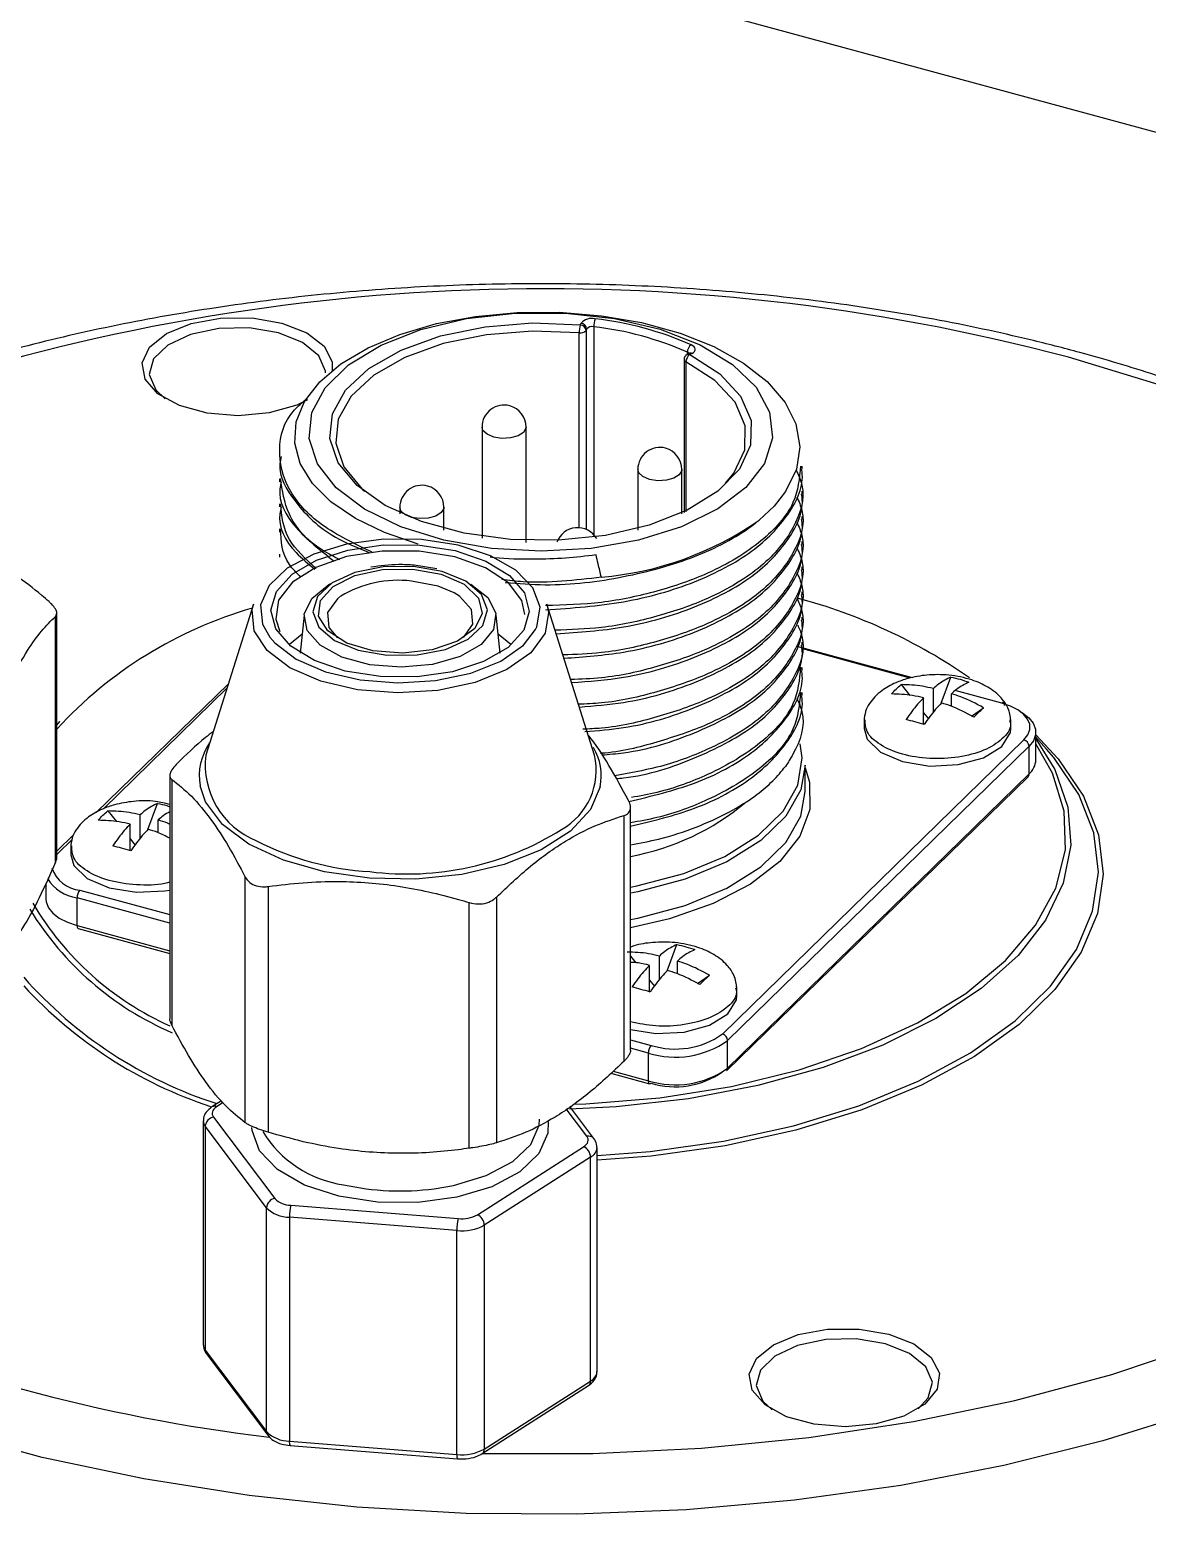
# Model space of a CAD drawing. Header units: millimetres. Extents: x 0 to 3353, y 0 to 2591.
# Drawn here: x 1778 to 1816, y 2165.6 to 2216.2 of the extents above; entities that cross this region are included whole.
import ezdxf

# ---------------------------------------------------------------- set-up
doc = ezdxf.new("R2010")
doc.units = ezdxf.units.MM
doc.header["$LTSCALE"] = 12

msp = doc.modelspace()

# ---------------------------------------------------------------- linework, layer by layer
at = {"color": 7, "linetype": 'Continuous', "lineweight": 25}
for p, q in [((1880.683, 2195.227), (1760.402, 2227.917)), ((1796.72, 2206.167), (1796.742, 2206.217)), ((1796.937, 2206.023), (1796.916, 2205.973)), ((1800.429, 2205.193), (1800.36, 2205.155)), ((1800.525, 2205.189), (1800.456, 2205.151)), ((1800.256, 2204.98), (1800.256, 2199.768)), ((1793.373, 2202.683), (1793.373, 2198.898)), ((1794.873, 2198.756), (1794.873, 2202.683)), ((1786.476, 2201.782), (1786.476, 2201.679)), ((1798.679, 2201.24), (1798.679, 2199.174)), ((1800.179, 2199.73), (1800.179, 2201.24)), ((1804.276, 2201.251), (1804.276, 2201.354)), ((1786.476, 2200.925), (1786.476, 2200.822)), ((1786.476, 2200.068), (1786.476, 2199.965)), ((1804.276, 2200.394), (1804.276, 2200.497)), ((1790.573, 2199.95), (1790.573, 2199.73)), ((1792.073, 2199.174), (1792.073, 2199.95)), ((1804.276, 2199.536), (1804.276, 2199.64)), ((1786.476, 2199.211), (1786.476, 2199.108)), ((1804.276, 2198.679), (1804.276, 2198.782)), ((1786.476, 2198.354), (1786.476, 2198.251)), ((1791.83, 2197.857), (1791.064, 2197.978)), ((1804.276, 2197.822), (1804.276, 2197.925)), ((1804.276, 2196.965), (1804.276, 2197.068)), ((1785.591, 2196.651), (1783.962, 2191.51)), ((1797.206, 2191.51), (1795.578, 2196.651)), ((1778.843, 2187.863), (1778.843, 2196.234)), ((1778.889, 2188.06), (1778.889, 2196.34)), ((1787.315, 2196.276), (1787.183, 2194.981)), ((1793.986, 2194.981), (1793.854, 2196.276)), ((1804.276, 2196.108), (1804.276, 2196.211)), ((1786.811, 2195.286), (1787.25, 2195.636)), ((1793.919, 2195.636), (1794.358, 2195.286)), ((1808.033, 2194.145), (1804.107, 2195.212)), ((1804.276, 2195.251), (1804.276, 2195.354)), ((1804.276, 2194.393), (1804.276, 2194.497)), ((1809.017, 2193.273), (1809.342, 2194.164)), ((1784.732, 2193.94), (1780.232, 2189.548)), ((1804.276, 2193.536), (1804.276, 2193.639)), ((1807.653, 2193.908), (1807.942, 2193.544)), ((1808.412, 2192.554), (1808.412, 2193.456)), ((1808.747, 2192.966), (1808.747, 2193.773)), ((1809.362, 2193.169), (1809.362, 2193.601)), ((1808.412, 2192.954), (1808.579, 2192.744)), ((1810.05, 2192.84), (1810.456, 2193.122)), ((1778.992, 2192.649), (1778.889, 2192.534)), ((1778.889, 2192.532), (1778.992, 2192.649)), ((1806.387, 2192.72), (1806.387, 2192.418)), ((1811.387, 2192.418), (1811.387, 2192.72)), ((1801.563, 2182.007), (1811.83, 2192.029)), ((1812.238, 2191.347), (1812.238, 2192.29)), ((1812.604, 2191.711), (1812.238, 2192.118)), ((1812.007, 2191.809), (1801.74, 2181.788)), ((1812.007, 2190.866), (1812.007, 2191.809)), ((1804.376, 2190.266), (1804.376, 2191.166)), ((1782.738, 2190.818), (1782.738, 2182.547)), ((1782.806, 2190.682), (1782.806, 2182.311)), ((1801.703, 2180.75), (1811.97, 2190.771)), ((1801.74, 2180.845), (1812.007, 2190.866)), ((1780.631, 2189.605), (1780.92, 2189.241)), ((1781.725, 2188.663), (1781.725, 2189.47)), ((1781.995, 2188.97), (1782.32, 2189.861)), ((1798.21, 2181.081), (1798.21, 2189.452)), ((1798.431, 2181.456), (1798.431, 2189.723)), ((1781.39, 2188.251), (1781.39, 2189.153)), ((1782.34, 2188.866), (1782.34, 2189.298)), ((1779.475, 2188.808), (1778.889, 2188.236)), ((1779.365, 2188.417), (1779.365, 2188.115)), ((1781.39, 2188.651), (1781.557, 2188.441)), ((1778.514, 2187.137), (1778.514, 2186.614)), ((1785.309, 2178.984), (1785.309, 2187.355)), ((1786.088, 2187.032), (1786.088, 2178.661)), ((1779.58, 2185.703), (1779.58, 2186.646)), ((1792.935, 2178.114), (1792.935, 2186.486)), ((1793.867, 2186.672), (1793.867, 2178.3)), ((1779.621, 2185.601), (1782.738, 2184.754)), ((1799.683, 2184.163), (1800.008, 2185.054)), ((1798.431, 2184.657), (1798.608, 2184.434)), ((1799.078, 2183.444), (1799.078, 2184.346)), ((1799.413, 2183.856), (1799.413, 2184.663)), ((1800.028, 2184.059), (1800.028, 2184.49)), ((1799.078, 2183.844), (1799.246, 2183.634)), ((1800.716, 2183.729), (1801.122, 2184.012)), ((1802.053, 2183.307), (1802.053, 2183.61)), ((1799.038, 2180.415), (1799.038, 2181.358)), ((1801.74, 2180.845), (1801.74, 2181.788)), ((1797.759, 2180.671), (1799.078, 2180.313)), ((1784.497, 2179.735), (1784.172, 2179.527)), ((1797.182, 2178.448), (1796.362, 2179.537)), ((1783.879, 2179.049), (1783.879, 2171.42)), ((1786.033, 2176.09), (1783.947, 2178.863)), ((1783.947, 2178.863), (1783.947, 2171.234)), ((1784.226, 2179.176), (1786.313, 2176.403)), ((1793.216, 2175.851), (1796.835, 2178.168)), ((1797.069, 2177.814), (1793.45, 2175.497)), ((1797.069, 2170.186), (1797.069, 2177.814)), ((1797.29, 2170.508), (1797.29, 2178.137)), ((1786.033, 2168.461), (1786.033, 2176.09)), ((1792.518, 2175.311), (1786.812, 2175.767)), ((1786.812, 2175.767), (1786.812, 2168.138)), ((1786.858, 2176.177), (1792.564, 2175.721)), ((1792.518, 2167.683), (1792.518, 2175.311)), ((1793.45, 2175.497), (1793.45, 2167.869)), ((1783.947, 2171.234), (1786.033, 2168.461)), ((1783.987, 2171.109), (1786.073, 2168.337)), ((1793.45, 2167.869), (1797.069, 2170.186)), ((1793.378, 2167.713), (1796.997, 2170.03)), ((1786.812, 2168.138), (1792.518, 2167.683)), ((1786.834, 2167.992), (1792.54, 2167.536))]:
    msp.add_line(p, q, dxfattribs=at)
at = {"color": 8, "linetype": 'Continuous', "lineweight": 25}
for p, q in [((1797.181, 2206.101), (1797.181, 2199.016)), ((1796.683, 2199.255), (1796.683, 2205.894)), ((1796.916, 2205.973), (1796.916, 2199.2)), ((1796.937, 2199.191), (1796.937, 2206.023)), ((1800.367, 2205.159), (1800.367, 2205.236)), ((1800.315, 2204.907), (1800.315, 2199.797)), ((1807.954, 2194.13), (1804.257, 2195.135)), ((1784.683, 2193.784), (1780.479, 2189.681)), ((1811.078, 2193.281), (1809.494, 2193.712)), ((1779.407, 2188.634), (1778.922, 2188.161)), ((1778.889, 2188.167), (1778.922, 2188.161)), ((1778.922, 2188.161), (1778.889, 2188.127)), ((1779.674, 2186.908), (1782.738, 2186.075)), ((1782.738, 2185.787), (1779.58, 2186.646)), ((1779.58, 2185.703), (1782.738, 2184.845)), ((1798.431, 2181.81), (1799.131, 2181.62)), ((1799.038, 2181.358), (1798.431, 2181.522)), ((1797.836, 2180.741), (1799.038, 2180.415)), ((1784.551, 2179.671), (1784.334, 2179.532)), ((1796.942, 2178.525), (1796.244, 2179.453))]:
    msp.add_line(p, q, dxfattribs=at)
at = {"color": 7, "linetype": 'Continuous', "lineweight": 25, "flags": 128}
for points in [[(1791.203, 2198.692), (1790.048, 2199.086), (1789.061, 2199.564), (1788.223, 2200.136), (1787.601, 2200.758), (1787.182, 2201.444), (1786.999, 2202.138), (1787.047, 2202.858), (1787.326, 2203.55), (1787.846, 2204.228), (1788.561, 2204.834), (1789.49, 2205.385), (1790.572, 2205.841), (1791.825, 2206.207), (1793.147, 2206.454), (1794.573, 2206.587), (1795.996, 2206.595), (1797.446, 2206.478), (1798.809, 2206.242), (1800.117, 2205.883), (1801.265, 2205.427), (1802.281, 2204.864), (1803.089, 2204.233), (1803.701, 2203.521), (1804.066, 2202.788), (1804.197, 2202.012), (1804.081, 2201.248), (1803.711, 2200.483), (1803.319, 2199.987), (1802.813, 2199.511), (1802.813, 2199.511)], [(1802.363, 2200.625), (1801.407, 2199.896), (1800.169, 2199.289), (1798.707, 2198.834), (1797.089, 2198.552), (1795.391, 2198.455), (1793.693, 2198.548), (1792.073, 2198.828), (1790.607, 2199.28), (1789.365, 2199.883), (1788.403, 2200.611), (1787.768, 2201.427), (1787.488, 2202.295), (1787.578, 2203.174), (1788.031, 2204.022), (1788.829, 2204.8), (1789.932, 2205.472), (1791.29, 2206.006), (1792.839, 2206.377), (1794.507, 2206.568), (1796.215, 2206.569), (1797.884, 2206.382), (1799.436, 2206.014), (1800.798, 2205.483), (1801.906, 2204.813), (1802.709, 2204.037), (1803.169, 2203.19), (1803.265, 2202.311), (1802.992, 2201.443), (1802.363, 2200.625)], [(1800.456, 2205.151), (1801.476, 2204.493), (1802.182, 2203.734), (1802.536, 2202.912), (1802.522, 2202.07), (1802.139, 2201.252), (1801.408, 2200.499), (1800.366, 2199.85), (1799.067, 2199.34), (1797.577, 2198.993), (1795.974, 2198.828), (1794.341, 2198.854), (1792.76, 2199.069), (1791.315, 2199.462), (1790.078, 2200.012), (1789.115, 2200.692), (1788.474, 2201.467), (1788.19, 2202.296), (1788.275, 2203.137), (1788.726, 2203.946), (1789.521, 2204.681), (1790.616, 2205.306), (1791.958, 2205.787), (1793.475, 2206.1), (1795.09, 2206.229), (1796.72, 2206.167)], [(1786.438, 2205.897), (1785.446, 2206.062), (1784.405, 2206.041), (1783.44, 2205.839), (1782.668, 2205.478), (1782.182, 2205.004), (1782.04, 2204.472), (1782.26, 2203.948), (1782.578, 2203.646)], [(1788.038, 2204.531), (1788.036, 2204.59), (1787.816, 2205.114), (1787.261, 2205.568), (1786.438, 2205.897)], [(1796.683, 2205.894), (1795.098, 2205.955), (1793.528, 2205.829), (1792.053, 2205.525), (1790.749, 2205.057), (1789.683, 2204.45), (1788.911, 2203.735), (1788.472, 2202.948), (1788.389, 2202.131), (1788.666, 2201.325), (1789.289, 2200.572), (1789.365, 2200.504)], [(1800.525, 2205.189), (1800.573, 2205.221), (1800.609, 2205.258), (1800.629, 2205.298), (1800.633, 2205.339), (1800.622, 2205.38), (1800.595, 2205.418), (1800.554, 2205.454), (1800.5, 2205.484)], [(1801.665, 2200.769), (1801.952, 2201.116), (1802.323, 2201.912), (1802.337, 2202.73), (1801.993, 2203.529), (1801.307, 2204.267), (1800.315, 2204.907)], [(1791.259, 2198.661), (1792.456, 2198.473), (1793.502, 2198.118), (1794.312, 2197.626), (1794.82, 2197.036), (1794.984, 2196.397), (1794.792, 2195.76), (1794.259, 2195.176), (1793.429, 2194.693), (1792.368, 2194.35), (1791.162, 2194.175), (1789.91, 2194.183), (1788.712, 2194.371), (1787.666, 2194.726), (1786.857, 2195.218), (1786.349, 2195.808), (1786.185, 2196.447), (1786.377, 2197.084), (1786.909, 2197.668), (1787.74, 2198.151), (1788.801, 2198.494), (1790.006, 2198.669), (1791.259, 2198.661)], [(1791.236, 2198.457), (1789.969, 2198.459), (1788.757, 2198.27), (1787.707, 2197.904), (1786.913, 2197.396), (1786.445, 2196.79), (1786.345, 2196.139), (1786.486, 2195.715)], [(1794.834, 2196.293), (1794.732, 2196.771), (1794.274, 2197.38), (1793.488, 2197.892), (1792.445, 2198.262), (1791.236, 2198.457)], [(1791.04, 2197.936), (1790.007, 2197.925), (1789.044, 2197.733), (1788.266, 2197.382), (1787.768, 2196.916), (1787.61, 2196.39), (1787.81, 2195.868), (1788.345, 2195.413), (1789.15, 2195.079), (1790.128, 2194.908), (1791.161, 2194.919), (1792.125, 2195.111), (1792.903, 2195.462), (1793.401, 2195.928), (1793.559, 2196.454), (1793.358, 2196.976), (1792.823, 2197.431), (1792.018, 2197.765), (1791.04, 2197.936)], [(1791.014, 2197.847), (1791.984, 2197.671), (1792.766, 2197.326), (1793.253, 2196.859), (1793.379, 2196.333), (1793.128, 2195.819), (1792.534, 2195.387), (1791.676, 2195.094), (1790.671, 2194.981), (1789.654, 2195.062), (1788.763, 2195.327), (1788.118, 2195.74), (1787.806, 2196.245), (1787.869, 2196.774), (1788.299, 2197.255), (1789.037, 2197.624), (1789.985, 2197.831), (1791.014, 2197.847)], [(1792.989, 2197.332), (1793.567, 2196.882), (1793.844, 2196.346), (1793.767, 2195.792), (1793.346, 2195.281), (1792.625, 2194.869), (1791.683, 2194.599), (1790.622, 2194.501), (1789.557, 2194.586), (1788.603, 2194.845), (1787.864, 2195.249), (1787.42, 2195.755), (1787.319, 2196.307), (1787.571, 2196.847), (1788.15, 2197.315), (1788.226, 2197.357)], [(1792.737, 2195.51), (1793.055, 2195.968), (1793.013, 2196.469), (1792.602, 2196.925), (1792.425, 2197.036)], [(1795.578, 2196.651), (1795.637, 2196.364), (1795.52, 2195.657), (1795.036, 2194.993), (1794.222, 2194.42), (1793.138, 2193.982), (1791.865, 2193.71), (1790.497, 2193.626), (1789.135, 2193.735), (1787.881, 2194.029), (1786.828, 2194.486), (1786.053, 2195.073), (1785.614, 2195.745), (1785.543, 2196.454), (1785.591, 2196.651)], [(1788.558, 2196.919), (1788.449, 2196.834), (1788.114, 2196.362), (1788.155, 2195.86), (1788.446, 2195.498)], [(1786.146, 2195.522), (1786.312, 2195.33), (1787.043, 2194.776), (1788.036, 2194.345), (1789.218, 2194.068), (1790.502, 2193.966), (1791.792, 2194.045), (1792.992, 2194.301), (1794.014, 2194.714), (1794.781, 2195.254), (1795.193, 2195.789)], [(1811.83, 2192.029), (1811.963, 2192.197), (1812.03, 2192.375), (1812.029, 2192.557), (1811.958, 2192.735), (1811.821, 2192.903), (1811.624, 2193.053), (1811.373, 2193.181), (1811.078, 2193.281)], [(1811.172, 2193.201), (1811.17, 2193.233), (1811.164, 2193.259), (1811.156, 2193.281), (1811.144, 2193.295), (1811.131, 2193.303)], [(1811.708, 2192.988), (1811.777, 2192.947), (1811.997, 2192.78), (1812.149, 2192.594), (1812.228, 2192.396), (1812.23, 2192.194), (1812.155, 2191.996), (1812.007, 2191.809)], [(1812.238, 2192.066), (1812.885, 2191.014), (1813.331, 2189.737), (1813.427, 2188.44), (1813.171, 2187.149), (1812.569, 2185.889), (1811.633, 2184.685), (1810.38, 2183.559), (1808.835, 2182.534), (1807.028, 2181.629), (1804.994, 2180.863), (1802.773, 2180.25), (1800.408, 2179.803), (1797.946, 2179.529), (1796.354, 2179.448)], [(1812.238, 2192.203), (1813.001, 2191.386), (1813.858, 2190.114), (1814.371, 2188.793), (1814.53, 2187.449), (1814.332, 2186.107), (1813.781, 2184.791), (1812.887, 2183.525), (1811.667, 2182.334), (1810.143, 2181.24), (1808.345, 2180.263), (1806.305, 2179.421), (1804.061, 2178.73), (1801.655, 2178.203), (1799.133, 2177.849), (1797.29, 2177.707)], [(1806.387, 2192.418), (1806.489, 2192.053), (1806.943, 2191.608), (1807.692, 2191.287), (1808.623, 2191.137), (1809.595, 2191.183), (1810.458, 2191.416), (1811.083, 2191.802), (1811.373, 2192.282), (1811.387, 2192.418)], [(1796.559, 2179.612), (1796.907, 2179.626), (1799.429, 2179.831), (1801.868, 2180.22), (1804.175, 2180.783), (1806.304, 2181.51), (1808.209, 2182.385), (1809.854, 2183.391), (1811.203, 2184.507), (1812.231, 2185.711), (1812.915, 2186.978), (1813.243, 2188.282), (1813.206, 2189.597), (1812.807, 2190.896), (1812.238, 2191.896)], [(1797.29, 2177.865), (1799.1, 2178.005), (1801.601, 2178.356), (1803.986, 2178.879), (1806.211, 2179.564), (1808.234, 2180.398), (1810.017, 2181.367), (1811.528, 2182.452), (1812.737, 2183.633), (1813.623, 2184.887), (1814.17, 2186.192), (1814.366, 2187.523), (1814.208, 2188.856), (1813.7, 2190.165), (1812.85, 2191.426), (1812.604, 2191.711)], [(1798.431, 2187.009), (1798.643, 2187.05), (1800.242, 2187.476), (1801.643, 2188.059), (1802.787, 2188.776), (1803.627, 2189.596), (1804.13, 2190.487), (1804.274, 2191.411), (1804.205, 2191.892)], [(1804.376, 2191.166), (1804.228, 2190.329), (1803.72, 2189.428), (1802.87, 2188.599), (1801.713, 2187.874), (1800.297, 2187.285), (1798.68, 2186.854), (1798.431, 2186.805)], [(1804.376, 2191.077), (1804.527, 2190.584), (1804.536, 2189.655), (1804.194, 2188.743), (1803.513, 2187.883), (1802.519, 2187.108), (1801.25, 2186.448), (1799.756, 2185.928), (1798.431, 2185.625)], [(1798.431, 2185.906), (1798.68, 2185.954), (1800.297, 2186.385), (1801.713, 2186.975), (1802.87, 2187.699), (1803.72, 2188.529), (1804.228, 2189.429), (1804.376, 2190.266)], [(1779.365, 2188.115), (1779.467, 2187.75), (1779.92, 2187.305), (1780.67, 2186.984), (1781.601, 2186.834), (1782.572, 2186.88), (1782.738, 2186.908)], [(1778.514, 2186.614), (1778.524, 2186.507), (1778.603, 2186.309), (1778.755, 2186.123), (1778.974, 2185.956), (1779.253, 2185.814), (1779.58, 2185.703)], [(1779.58, 2185.703), (1779.582, 2185.671), (1779.587, 2185.644), (1779.596, 2185.623), (1779.608, 2185.608), (1779.621, 2185.601)], [(1798.431, 2182.157), (1799.289, 2182.027), (1800.261, 2182.072), (1801.125, 2182.306), (1801.749, 2182.692), (1802.039, 2183.171), (1802.053, 2183.307)], [(1784.334, 2179.532), (1784.281, 2179.493), (1784.239, 2179.451), (1784.207, 2179.407), (1784.187, 2179.361), (1784.179, 2179.314), (1784.183, 2179.267), (1784.199, 2179.221), (1784.226, 2179.176)], [(1791.745, 2176.735), (1792.401, 2176.847), (1793.518, 2177.183), (1794.417, 2177.662), (1795.032, 2178.248), (1795.317, 2178.898), (1795.334, 2179.107)], [(1796.835, 2178.168), (1796.888, 2178.207), (1796.93, 2178.249), (1796.962, 2178.293), (1796.981, 2178.339), (1796.99, 2178.386), (1796.986, 2178.433), (1796.97, 2178.48), (1796.942, 2178.525)], [(1807.231, 2171.782), (1808.082, 2171.448), (1808.676, 2170.99), (1808.95, 2170.457), (1808.873, 2169.907), (1808.453, 2169.4), (1807.737, 2168.991), (1806.802, 2168.724), (1805.748, 2168.627), (1804.691, 2168.712), (1803.745, 2168.969), (1803.012, 2169.371), (1802.572, 2169.873), (1802.473, 2170.422), (1802.724, 2170.957), (1803.3, 2171.422), (1804.137, 2171.765), (1805.146, 2171.949), (1806.215, 2171.955), (1807.231, 2171.782)], [(1807.114, 2171.453), (1806.122, 2171.618), (1805.081, 2171.597), (1804.116, 2171.395), (1803.344, 2171.034), (1802.858, 2170.56), (1802.716, 2170.028), (1802.936, 2169.504), (1803.254, 2169.202)], [(1808.227, 2169.243), (1808.57, 2169.614), (1808.712, 2170.146), (1808.492, 2170.67), (1807.937, 2171.124), (1807.114, 2171.453)]]:
    msp.add_lwpolyline(points, dxfattribs=at)
at = {"color": 8, "linetype": 'Continuous', "lineweight": 25, "flags": 128}
for points in [[(1787.432, 2203.613), (1787.061, 2203.435), (1786.125, 2203.168), (1785.072, 2203.071), (1784.015, 2203.156), (1783.069, 2203.414), (1782.336, 2203.815), (1781.896, 2204.317), (1781.796, 2204.866), (1782.048, 2205.401), (1782.624, 2205.866), (1783.461, 2206.209), (1784.469, 2206.393), (1785.539, 2206.399), (1786.555, 2206.226), (1786.555, 2206.226)], [(1786.555, 2206.226), (1787.406, 2205.892), (1788, 2205.434), (1788.274, 2204.901), (1788.272, 2204.58)], [(1816.546, 2204.085), (1813.344, 2205.06)], [(1794.786, 2202.502), (1794.602, 2202.385), (1794.344, 2202.314), (1794.053, 2202.298), (1793.773, 2202.341), (1793.546, 2202.436), (1793.406, 2202.568), (1793.373, 2202.683)], [(1794.873, 2202.683), (1794.87, 2202.647), (1794.786, 2202.502)], [(1800.093, 2201.06), (1799.908, 2200.943), (1799.651, 2200.871), (1799.36, 2200.856), (1799.079, 2200.899), (1798.852, 2200.994), (1798.713, 2201.126), (1798.679, 2201.24)], [(1800.179, 2201.24), (1800.176, 2201.205), (1800.093, 2201.06)], [(1791.986, 2199.769), (1791.801, 2199.652), (1791.544, 2199.58), (1791.253, 2199.565), (1790.973, 2199.608), (1790.745, 2199.703), (1790.606, 2199.835), (1790.573, 2199.95)], [(1792.073, 2199.95), (1792.069, 2199.914), (1791.986, 2199.769)], [(1791.315, 2198.85), (1790.017, 2198.861), (1788.76, 2198.692), (1787.639, 2198.354), (1786.736, 2197.873), (1786.118, 2197.285), (1785.832, 2196.632), (1785.898, 2195.964), (1786.146, 2195.522)], [(1795.193, 2195.789), (1795.237, 2195.881), (1795.348, 2196.547), (1795.106, 2197.205), (1794.528, 2197.804), (1793.658, 2198.301), (1792.56, 2198.658), (1791.315, 2198.85)], [(1792.425, 2197.036), (1791.884, 2197.265), (1790.968, 2197.437)], [(1789.535, 2187.311), (1788.002, 2187.53), (1786.609, 2187.925), (1785.43, 2188.474), (1784.529, 2189.149), (1783.954, 2189.913), (1783.767, 2190.459)], [(1797.397, 2190.431), (1797.068, 2189.659), (1796.383, 2188.92), (1795.387, 2188.282), (1794.131, 2187.779), (1792.684, 2187.439), (1791.124, 2187.28), (1789.535, 2187.311)], [(1817.727, 2169.152), (1814.522, 2168.149), (1811.15, 2167.305), (1807.638, 2166.628), (1804.019, 2166.123), (1800.324, 2165.794), (1796.585, 2165.645), (1792.836, 2165.677), (1789.109, 2165.89), (1785.437, 2166.282), (1781.853, 2166.849), (1778.387, 2167.586), (1775.07, 2168.488), (1771.933, 2169.545), (1769.001, 2170.749), (1766.301, 2172.089), (1763.856, 2173.554), (1761.688, 2175.129), (1759.817, 2176.803), (1758.258, 2178.559), (1757.025, 2180.383), (1756.129, 2182.259), (1755.578, 2184.169)], [(1799.038, 2180.415), (1799.039, 2180.383), (1799.045, 2180.356), (1799.053, 2180.335), (1799.065, 2180.32), (1799.078, 2180.313)], [(1789.81, 2176.28), (1788.493, 2176.483), (1787.33, 2176.861), (1786.409, 2177.387), (1785.798, 2178.022), (1785.541, 2178.717), (1785.535, 2178.82)], [(1795.624, 2179.019), (1795.616, 2178.628), (1795.313, 2177.937), (1794.659, 2177.314), (1793.703, 2176.804), (1792.516, 2176.447), (1791.186, 2176.268), (1789.81, 2176.28)], [(1793.39, 2167.721), (1793.43, 2167.72), (1797.15, 2167.715), (1800.854, 2167.896), (1804.506, 2168.26), (1808.073, 2168.804), (1811.522, 2169.522), (1814.82, 2170.409), (1817.936, 2171.455)]]:
    msp.add_lwpolyline(points, dxfattribs=at)
at = {"color": 8, "linetype": 'Continuous', "lineweight": 25}
for centre, radius, start, end in [((1795.485, 2137.983), 69.414, 75.09118, 109.06237), ((1800.404, 2205.062), 0.103, 59.8089, 115.3628), ((1800.32, 2205.118), 0.126, 34.1388, 68.4183), ((1800.473, 2205.1), 0.103, 59.8089, 115.3628), ((1800.345, 2204.991), 0.089, 187.1031, 250.6808), ((1790.517, 2193.673), 3.791, 83.1687, 121.1097), ((1811.122, 2193.249), 0.0541, 80.7318, 143.9675), ((1790.809, 2197.402), 9.943, 262.7612, 302.0457), ((1790.125, 2197.266), 9.744, 242.9265, 266.6539), ((1779.78, 2188.025), 1.122, 198.8979, 264.5851), ((1784.257, 2179.376), 0.173, 63.7484, 119.4416), ((1784.187, 2179.055), 0.308, 181.6918, 218.7109), ((1797.002, 2178.299), 0.233, 39.5104, 104.8874), ((1796.892, 2178.172), 0.399, 296.3029, 355.3625), ((1790.59, 2185.625), 8.964, 257.5372, 277.3995), ((1792.889, 2225.498), 57.621, 246.21224, 263.25735), ((1784.187, 2171.426), 0.308, 181.1833, 218.7278), ((1784.151, 2171.231), 0.205, 179.1624, 216.4598), ((1796.894, 2170.172), 0.176, 305.9957, 4.4032), ((1796.891, 2170.544), 0.4, 296.3459, 354.9069), ((1786.238, 2168.458), 0.205, 179.1613, 216.5331), ((1787.018, 2168.094), 0.21, 167.9663, 209.1985), ((1792.723, 2167.639), 0.21, 167.9452, 209.2368), ((1793.275, 2167.855), 0.176, 306.0145, 4.402)]:
    msp.add_arc(centre, radius, start, end, dxfattribs=at)
at = {"color": 7, "linetype": 'Continuous', "lineweight": 25}
for centre, radius, start, end in [((1797.634, 2205.903), 0.951, 163.8837, 180.5158), ((1796.705, 2205.956), 0.211, 4.6921, 85.8669), ((1797.111, 2205.902), 0.485, 75.9457, 139.5538), ((1796.727, 2206.006), 0.211, 4.6921, 85.8669), ((1797.122, 2205.866), 0.243, 75.9457, 139.5538), ((1797.926, 2206.109), 0.746, 159.2916, 180.5983), ((1795.902, 2195.102), 11.073, 66.222, 83.369), ((1795.916, 2195.08), 11.369, 66.222, 83.369), ((1796.734, 2206.125), 0.237, 257.4884, 320.0826), ((1800.456, 2204.98), 0.2, 118.6704, 180), ((1800.609, 2204.9), 0.293, 121.2595, 178.7405), ((1800.674, 2205.231), 0.307, 124.51, 179.1123), ((1794.123, 2202.683), 0.75, 74.7955, 180), ((1794.123, 2202.683), 0.75, 360, 74.7955), ((1799.429, 2201.24), 0.75, 74.7955, 180), ((1799.429, 2201.24), 0.75, 0, 74.7955), ((1791.323, 2199.95), 0.75, 74.7955, 180), ((1791.323, 2199.95), 0.75, 0, 74.7955), ((1796.489, 2208.61), 11.081, 274.9141, 304.7994), ((1796.629, 2198.507), 0.75, 30.0235, 160.4846), ((1789.556, 2182.585), 14.492, 106.0607, 137.3401), ((1799.37, 2178.914), 18.556, 55.1453, 75.1656), ((1785.712, 2190.794), 1.973, 145.0819, 189.7675), ((1811.765, 2191.795), 0.243, 3.3916, 74.3338), ((1786.749, 2191.187), 2.806, 173.4055, 247.8139), ((1794.936, 2190.998), 2.327, 299.5714, 12.6961), ((1795.521, 2190.8), 1.912, 348.8757, 30.301), ((1811.574, 2191.37), 0.664, 310.6406, 357.9975), ((1811.878, 2190.862), 0.129, 315.3545, 1.9113), ((1796.879, 2196.446), 8.531, 280.477, 309.997), ((1779.799, 2188.077), 1.448, 212.4329, 261.3218), ((1779.989, 2186.648), 0.409, 140.5129, 180.3434), ((1786.994, 2191.733), 10.364, 210.5665, 245.7841), ((1787.022, 2191.797), 10.614, 211.4781, 246.6464), ((1788.903, 2193.79), 14.871, 221.4772, 252.1363), ((1788.87, 2193.871), 15.097, 222.6258, 251.6744), ((1799.956, 2184.269), 2.774, 252.696, 305.3989), ((1801.497, 2181.773), 0.243, 3.3916, 74.3338), ((1799.954, 2184.3), 3.082, 252.696, 305.3989), ((1799.447, 2181.36), 0.409, 140.5129, 180.3434), ((1799.954, 2183.357), 3.082, 252.696, 305.3989), ((1801.611, 2180.841), 0.129, 315.3545, 1.9113), ((1799.087, 2180.366), 0.0541, 260.7318, 323.9675), ((1799.956, 2182.983), 2.774, 252.696, 305.3989), ((1784.289, 2178.838), 0.343, 100.4976, 175.9261), ((1789.209, 2180.703), 3.872, 211.4525, 261.7855), ((1796.662, 2177.8), 0.407, 2.0456, 64.8291), ((1786.375, 2176.066), 0.343, 100.4976, 175.9261), ((1786.86, 2176.952), 0.775, 225.0942, 269.8946), ((1786.814, 2176.874), 1.107, 225.0942, 269.8946), ((1788.542, 2175.78), 1.73, 166.7542, 180.4446), ((1792.684, 2176.817), 1.102, 263.7154, 298.8616), ((1793.043, 2175.483), 0.407, 2.0456, 64.8291), ((1794.248, 2175.325), 1.73, 166.7542, 180.4446), ((1792.69, 2176.877), 1.575, 263.7154, 298.8616), ((1786.814, 2169.245), 1.107, 225.0942, 269.8946), ((1792.69, 2169.248), 1.575, 263.7154, 298.8616)]:
    msp.add_arc(centre, radius, start, end, dxfattribs=at)
for points, knots in [([(1835.334, 2185.904), (1835.348, 2186.306), (1835.385, 2187.349), (1835.087, 2189.027), (1834.485, 2190.913), (1833.565, 2192.755), (1832.347, 2194.544), (1830.832, 2196.269), (1829.03, 2197.915), (1826.955, 2199.466), (1824.627, 2200.909), (1822.068, 2202.232), (1819.299, 2203.425), (1816.51, 2204.42), (1814.07, 2205.145), (1811.557, 2205.789), (1808.78, 2206.382), (1805.379, 2206.928), (1801.901, 2207.313), (1798.373, 2207.535), (1794.822, 2207.592), (1791.275, 2207.483), (1787.76, 2207.211), (1784.305, 2206.775), (1780.934, 2206.18), (1777.68, 2205.426), (1774.742, 2204.593), (1772.979, 2203.946), (1772.19, 2203.657)], [0, 0, 0, 0, 0.0242966, 0.063047, 0.1018573, 0.1409948, 0.1806102, 0.2207073, 0.2611825, 0.3018938, 0.3427164, 0.3835584, 0.4243687, 0.4651319, 0.4990025, 0.5204161, 0.5610589, 0.6016761, 0.6422662, 0.682838, 0.7234003, 0.7639616, 0.8045287, 0.8451094, 0.8857128, 0.9263483, 0.9670254, 1, 1, 1, 1]), ([(1800.446, 2205.204), (1800.446, 2205.204), (1800.448, 2205.205), (1800.436, 2205.198), (1800.429, 2205.193)], [0, 0, 0, 0, 0.363444, 1, 1, 1, 1]), ([(1789.636, 2198.418), (1789.027, 2198.711), (1787.768, 2199.315), (1786.676, 2200.562), (1786.37, 2201.916), (1786.644, 2202.996), (1787.244, 2203.514), (1787.384, 2203.635)], [0, 0, 0, 0, 0.219649, 0.453836, 0.689308, 0.927011, 1, 1, 1, 1]), ([(1786.537, 2201.676), (1786.518, 2201.597), (1786.389, 2201.072), (1786.979, 2200.098), (1788.017, 2199.035), (1789.122, 2198.578), (1789.526, 2198.411)], [0, 0, 0, 0, 0.0640219, 0.4246643, 0.7897574, 1, 1, 1, 1]), ([(1804.225, 2201.357), (1804.184, 2200.936), (1804.098, 2200.036), (1802.965, 2198.759), (1801.302, 2197.738), (1799.378, 2197.069), (1797.491, 2196.659), (1796.174, 2196.62), (1795.533, 2196.601)], [0, 0, 0, 0, 0.171709, 0.367043, 0.565497, 0.715028, 0.861205, 1, 1, 1, 1]), ([(1795.537, 2196.457), (1796.437, 2196.519), (1798.245, 2196.646), (1800.696, 2197.362), (1802.665, 2198.403), (1803.897, 2199.705), (1804.354, 2200.703), (1804.264, 2201.218), (1804.259, 2201.25)], [0, 0, 0, 0, 0.195704, 0.393161, 0.592488, 0.787593, 0.987027, 1, 1, 1, 1]), ([(1804.071, 2201.228), (1804.149, 2201.053), (1804.437, 2200.404), (1804.07, 2199.239), (1802.988, 2197.902), (1801.297, 2196.88), (1799.379, 2196.213), (1797.596, 2195.819), (1796.39, 2195.78), (1795.859, 2195.763)], [0, 0, 0, 0, 0.06804, 0.253308, 0.434602, 0.618792, 0.757576, 0.893247, 1, 1, 1, 1]), ([(1786.537, 2200.819), (1786.518, 2200.74), (1786.391, 2200.215), (1786.918, 2199.232), (1787.866, 2198.487), (1788.336, 2198.117)], [0, 0, 0, 0, 0.082225, 0.54541, 1, 1, 1, 1]), ([(1788.529, 2198.165), (1788.324, 2198.27), (1787.492, 2198.695), (1786.691, 2199.666), (1786.571, 2200.521), (1786.513, 2200.928)], [0, 0, 0, 0, 0.146794, 0.594681, 1, 1, 1, 1]), ([(1787.722, 2197.865), (1787.368, 2198.188), (1786.619, 2198.873), (1786.55, 2199.657), (1786.513, 2200.07)], [0, 0, 0, 0, 0.472378, 1, 1, 1, 1]), ([(1795.899, 2195.637), (1796.676, 2195.693), (1798.359, 2195.814), (1800.695, 2196.507), (1802.665, 2197.545), (1803.897, 2198.848), (1804.354, 2199.846), (1804.264, 2200.361), (1804.259, 2200.393)], [0, 0, 0, 0, 0.173642, 0.376515, 0.58131, 0.781767, 0.986671, 1, 1, 1, 1]), ([(1804.097, 2200.301), (1804.164, 2200.15), (1804.438, 2199.523), (1804.067, 2198.381), (1802.989, 2197.045), (1801.297, 2196.023), (1799.378, 2195.358), (1797.682, 2194.975), (1796.567, 2194.937), (1796.126, 2194.922)], [0, 0, 0, 0, 0.060634, 0.251056, 0.437396, 0.626711, 0.769357, 0.908803, 1, 1, 1, 1]), ([(1786.537, 2199.962), (1786.518, 2199.883), (1786.392, 2199.358), (1786.761, 2198.59), (1787.454, 2198.025), (1787.68, 2197.84)], [0, 0, 0, 0, 0.106808, 0.70847, 1, 1, 1, 1]), ([(1794.166, 2197.389), (1794.619, 2197.353), (1795.962, 2197.246), (1798.246, 2197.535), (1800.695, 2198.211), (1802.127, 2198.974), (1802.727, 2199.444), (1802.813, 2199.511)], [0, 0, 0, 0, 0.137563, 0.408002, 0.679924, 0.954423, 1, 1, 1, 1]), ([(1796.162, 2194.807), (1796.849, 2194.858), (1798.442, 2194.976), (1800.694, 2195.651), (1802.665, 2196.687), (1803.897, 2197.991), (1804.354, 2198.989), (1804.264, 2199.504), (1804.259, 2199.536)], [0, 0, 0, 0, 0.156858, 0.363852, 0.572807, 0.777335, 0.9864, 1, 1, 1, 1]), ([(1787.21, 2197.566), (1787.064, 2197.709), (1786.546, 2198.217), (1786.527, 2198.796), (1786.513, 2199.213)], [0, 0, 0, 0, 0.281422, 1, 1, 1, 1]), ([(1804.097, 2199.444), (1804.164, 2199.292), (1804.438, 2198.666), (1804.067, 2197.524), (1802.989, 2196.188), (1801.297, 2195.165), (1799.378, 2194.502), (1797.768, 2194.131), (1796.743, 2194.093), (1796.392, 2194.08)], [0, 0, 0, 0, 0.061779, 0.255795, 0.445652, 0.638541, 0.78388, 0.925958, 1, 1, 1, 1]), ([(1796.425, 2193.977), (1797.022, 2194.022), (1798.525, 2194.137), (1800.694, 2194.796), (1802.666, 2195.83), (1803.897, 2197.134), (1804.354, 2198.132), (1804.264, 2198.647), (1804.259, 2198.678)], [0, 0, 0, 0, 0.1393785, 0.3506635, 0.5639502, 0.7727185, 0.9861184, 1, 1, 1, 1]), ([(1804.097, 2198.586), (1804.164, 2198.435), (1804.438, 2197.809), (1804.067, 2196.667), (1802.989, 2195.332), (1801.298, 2194.307), (1799.377, 2193.647), (1797.854, 2193.287), (1796.92, 2193.249), (1796.659, 2193.238)], [0, 0, 0, 0, 0.062967, 0.260717, 0.454226, 0.650827, 0.798961, 0.943773, 1, 1, 1, 1]), ([(1791.064, 2197.978), (1790.888, 2197.988), (1790.39, 2198.017), (1789.901, 2197.952), (1789.585, 2197.909)], [0, 0, 0, 0, 0.353386, 1, 1, 1, 1]), ([(1797.257, 2198.328), (1796.911, 2198.286), (1796.214, 2198.202), (1795.048, 2198.171), (1794.177, 2198.181), (1793.694, 2198.246), (1793.647, 2198.252)], [0, 0, 0, 0, 0.2909326, 0.5868886, 0.9601485, 1, 1, 1, 1]), ([(1797.438, 2197.57), (1797.42, 2197.645), (1797.384, 2197.797), (1797.323, 2198.05), (1797.281, 2198.227), (1797.257, 2198.328)], [0, 0, 0, 0, 0.3004673, 0.6009345, 1, 1, 1, 1]), ([(1778.625, 2196.736), (1778.543, 2196.809), (1778.168, 2197.139), (1777.784, 2197.419), (1777.483, 2197.638)], [0, 0, 0, 0, 0.21817, 1, 1, 1, 1]), ([(1797.438, 2197.57), (1796.541, 2197.463), (1795.398, 2197.327), (1794.29, 2197.458), (1794.051, 2197.486)], [0, 0, 0, 0, 0.784093, 1, 1, 1, 1]), ([(1796.688, 2193.147), (1797.195, 2193.187), (1798.607, 2193.298), (1800.693, 2193.941), (1802.666, 2194.972), (1803.897, 2196.277), (1804.354, 2197.275), (1804.264, 2197.79), (1804.259, 2197.821)], [0, 0, 0, 0, 0.121159, 0.336917, 0.554719, 0.767907, 0.985824, 1, 1, 1, 1]), ([(1804.097, 2197.729), (1804.164, 2197.578), (1804.438, 2196.952), (1804.067, 2195.81), (1802.988, 2194.475), (1801.298, 2193.449), (1799.377, 2192.792), (1797.901, 2192.437), (1797.016, 2192.399), (1796.803, 2192.39)], [0, 0, 0, 0, 0.06363, 0.263461, 0.459007, 0.657676, 0.80737, 0.953706, 1, 1, 1, 1]), ([(1778.843, 2196.234), (1778.865, 2196.266), (1778.909, 2196.331), (1778.855, 2196.484), (1778.745, 2196.626), (1778.653, 2196.71), (1778.625, 2196.736)], [0, 0, 0, 0, 0.293122, 0.586708, 0.872149, 1, 1, 1, 1]), ([(1796.875, 2192.309), (1797.319, 2192.345), (1798.666, 2192.454), (1800.692, 2193.085), (1802.666, 2194.115), (1803.897, 2195.42), (1804.354, 2196.418), (1804.264, 2196.933), (1804.259, 2196.964)], [0, 0, 0, 0, 0.10772, 0.326777, 0.54791, 0.764358, 0.985608, 1, 1, 1, 1]), ([(1804.109, 2196.841), (1804.17, 2196.7), (1804.438, 2196.084), (1804.066, 2194.952), (1802.989, 2193.618), (1801.299, 2192.589), (1799.374, 2191.943), (1798.099, 2191.607), (1797.422, 2191.568), (1797.414, 2191.568)], [0, 0, 0, 0, 0.062309, 0.272419, 0.478023, 0.686911, 0.844304, 0.998166, 1, 1, 1, 1]), ([(1776.771, 2192.829), (1776.953, 2193.248), (1777.323, 2194.092), (1777.862, 2195.055), (1778.373, 2195.77), (1778.685, 2196.079), (1778.843, 2196.234)], [0, 0, 0, 0, 0.268062, 0.540933, 0.7688651, 1, 1, 1, 1]), ([(1797.452, 2191.512), (1797.701, 2191.534), (1798.849, 2191.635), (1800.688, 2192.234), (1802.667, 2193.256), (1803.897, 2194.563), (1804.354, 2195.56), (1804.264, 2196.075), (1804.259, 2196.107)], [0, 0, 0, 0, 0.063483, 0.2934, 0.525496, 0.752675, 0.984894, 1, 1, 1, 1]), ([(1804.125, 2195.94), (1804.18, 2195.813), (1804.438, 2195.212), (1804.063, 2194.096), (1802.991, 2192.757), (1801.292, 2191.747), (1799.526, 2191.095), (1798.381, 2190.891), (1797.893, 2190.804)], [0, 0, 0, 0, 0.0585148, 0.2785831, 0.4939328, 0.7127218, 0.8775754, 1, 1, 1, 1]), ([(1797.948, 2190.706), (1798.029, 2190.714), (1799.007, 2190.809), (1800.685, 2191.385), (1802.668, 2192.397), (1803.896, 2193.706), (1804.354, 2194.703), (1804.264, 2195.218), (1804.259, 2195.25)], [0, 0, 0, 0, 0.021914, 0.262037, 0.504435, 0.741697, 0.984224, 1, 1, 1, 1]), ([(1804.225, 2194.5), (1804.184, 2194.079), (1804.098, 2193.179), (1802.967, 2191.897), (1801.294, 2190.894), (1799.702, 2190.291), (1798.753, 2190.116), (1798.459, 2190.061)], [0, 0, 0, 0, 0.219465, 0.469126, 0.722773, 0.913892, 1, 1, 1, 1]), ([(1798.378, 2189.927), (1799.149, 2190.114), (1800.763, 2190.505), (1802.661, 2191.553), (1803.898, 2192.845), (1804.354, 2193.846), (1804.264, 2194.361), (1804.259, 2194.393)], [0, 0, 0, 0, 0.230975, 0.483575, 0.730825, 0.98356, 1, 1, 1, 1]), ([(1811.387, 2192.675), (1811.367, 2192.825), (1811.332, 2193.097), (1811.052, 2193.499), (1810.621, 2193.84), (1810.02, 2194.105), (1809.303, 2194.254), (1808.549, 2194.256), (1807.944, 2194.149), (1807.418, 2193.966), (1806.935, 2193.694), (1806.595, 2193.342), (1806.416, 2192.983), (1806.397, 2192.78), (1806.387, 2192.674)], [0, 0, 0, 0, 0.0849873, 0.1542376, 0.2460306, 0.3340662, 0.4456731, 0.5479959, 0.6389747, 0.7007482, 0.7811577, 0.8809273, 0.9382252, 1, 1, 1, 1]), ([(1809.342, 2194.164), (1809.203, 2194.096), (1809.007, 2194.001), (1808.805, 2193.824), (1808.747, 2193.773)], [0, 0, 0, 0, 0.710148, 1, 1, 1, 1]), ([(1809.957, 2193.992), (1809.818, 2193.924), (1809.622, 2193.828), (1809.42, 2193.652), (1809.362, 2193.601)], [0, 0, 0, 0, 0.710148, 1, 1, 1, 1]), ([(1804.225, 2193.642), (1804.184, 2193.222), (1804.098, 2192.322), (1802.967, 2191.04), (1801.294, 2190.037), (1799.693, 2189.431), (1798.735, 2189.255), (1798.431, 2189.199)], [0, 0, 0, 0, 0.218864, 0.467841, 0.720794, 0.91139, 1, 1, 1, 1]), ([(1798.431, 2189.084), (1799.183, 2189.267), (1800.778, 2189.655), (1802.66, 2190.696), (1803.899, 2191.988), (1804.354, 2192.989), (1804.264, 2193.504), (1804.259, 2193.535)], [0, 0, 0, 0, 0.226759, 0.480745, 0.729349, 0.98347, 1, 1, 1, 1]), ([(1804.097, 2193.443), (1804.164, 2193.292), (1804.438, 2192.666), (1804.175, 2191.858), (1803.797, 2191.261), (1803.71, 2191.124)], [0, 0, 0, 0, 0.197014, 0.815741, 1, 1, 1, 1]), ([(1808.412, 2193.456), (1808.287, 2193.486), (1807.917, 2193.575), (1807.557, 2193.585), (1807.318, 2193.591)], [0, 0, 0, 0, 0.337191, 1, 1, 1, 1]), ([(1808.747, 2193.773), (1808.622, 2193.803), (1808.251, 2193.892), (1807.892, 2193.901), (1807.653, 2193.908)], [0, 0, 0, 0, 0.337191, 1, 1, 1, 1]), ([(1808.412, 2193.456), (1808.344, 2193.387), (1808.143, 2193.181), (1807.947, 2192.904), (1807.817, 2192.721)], [0, 0, 0, 0, 0.337191, 1, 1, 1, 1]), ([(1810.456, 2193.122), (1810.2, 2193.257), (1809.84, 2193.448), (1809.469, 2193.566), (1809.362, 2193.601)], [0, 0, 0, 0, 0.710148, 1, 1, 1, 1]), ([(1809.027, 2193.284), (1808.959, 2193.215), (1808.758, 2193.009), (1808.562, 2192.732), (1808.432, 2192.549)], [0, 0, 0, 0, 0.337191, 1, 1, 1, 1]), ([(1810.121, 2192.805), (1809.865, 2192.941), (1809.505, 2193.132), (1809.135, 2193.25), (1809.027, 2193.284)], [0, 0, 0, 0, 0.710148, 1, 1, 1, 1]), ([(1784.214, 2192.305), (1784.127, 2192.24), (1783.702, 2191.924), (1783.288, 2191.516), (1782.959, 2191.191)], [0, 0, 0, 0, 0.205296, 1, 1, 1, 1]), ([(1798.363, 2189.961), (1798.142, 2190.368), (1797.697, 2191.189), (1797.233, 2191.908), (1797, 2192.169), (1796.996, 2192.173)], [0, 0, 0, 0, 0.491497, 0.991812, 1, 1, 1, 1]), ([(1782.959, 2191.191), (1782.902, 2191.129), (1782.789, 2191.004), (1782.726, 2190.839), (1782.745, 2190.735), (1782.791, 2190.695), (1782.806, 2190.682)], [0, 0, 0, 0, 0.293122, 0.586708, 0.872149, 1, 1, 1, 1]), ([(1798.431, 2188.447), (1798.753, 2188.51), (1799.544, 2188.663), (1800.678, 2189.039), (1801.816, 2189.549), (1802.668, 2190.093), (1803.298, 2190.625), (1803.572, 2190.957), (1803.71, 2191.124)], [0, 0, 0, 0, 0.135893, 0.332902, 0.526828, 0.726378, 0.862257, 1, 1, 1, 1]), ([(1782.806, 2190.682), (1783.027, 2190.507), (1783.473, 2190.153), (1784.124, 2189.364), (1784.741, 2188.42), (1785.119, 2187.712), (1785.309, 2187.355)], [0, 0, 0, 0, 0.268062, 0.540933, 0.768865, 1, 1, 1, 1]), ([(1782.738, 2189.826), (1782.578, 2189.866), (1782.182, 2189.964), (1781.525, 2189.95), (1780.922, 2189.847), (1780.396, 2189.663), (1779.913, 2189.391), (1779.573, 2189.039), (1779.393, 2188.68), (1779.375, 2188.477), (1779.365, 2188.371)], [0, 0, 0, 0, 0.1110774, 0.2751629, 0.4210572, 0.5201177, 0.6490629, 0.8090542, 0.9009375, 1, 1, 1, 1]), ([(1798.21, 2189.452), (1798.239, 2189.462), (1798.299, 2189.484), (1798.365, 2189.536), (1798.411, 2189.604), (1798.433, 2189.683), (1798.43, 2189.773), (1798.408, 2189.866), (1798.377, 2189.931), (1798.363, 2189.961)], [0, 0, 0, 0, 0.144611, 0.293223, 0.437895, 0.587008, 0.727792, 0.872544, 1, 1, 1, 1]), ([(1781.725, 2189.47), (1781.6, 2189.5), (1781.229, 2189.589), (1780.869, 2189.598), (1780.631, 2189.605)], [0, 0, 0, 0, 0.337191, 1, 1, 1, 1]), ([(1782.32, 2189.861), (1782.181, 2189.793), (1781.985, 2189.698), (1781.783, 2189.521), (1781.725, 2189.47)], [0, 0, 0, 0, 0.710148, 1, 1, 1, 1]), ([(1782.32, 2189.861), (1782.425, 2189.84), (1782.567, 2189.811), (1782.703, 2189.765), (1782.738, 2189.753)], [0, 0, 0, 0, 0.7408221, 1, 1, 1, 1]), ([(1782.738, 2189.575), (1782.664, 2189.537), (1782.533, 2189.47), (1782.398, 2189.35), (1782.34, 2189.298)], [0, 0, 0, 0, 0.5657941, 1, 1, 1, 1]), ([(1793.867, 2186.672), (1794.251, 2187.035), (1795.024, 2187.769), (1796.154, 2188.569), (1797.224, 2189.13), (1797.88, 2189.344), (1798.21, 2189.452)], [0, 0, 0, 0, 0.268062, 0.540933, 0.768865, 1, 1, 1, 1]), ([(1781.39, 2189.153), (1781.265, 2189.183), (1780.895, 2189.272), (1780.535, 2189.282), (1780.296, 2189.288)], [0, 0, 0, 0, 0.337191, 1, 1, 1, 1]), ([(1781.39, 2189.153), (1781.322, 2189.084), (1781.12, 2188.878), (1780.925, 2188.601), (1780.795, 2188.418)], [0, 0, 0, 0, 0.337191, 1, 1, 1, 1]), ([(1782.005, 2188.981), (1781.937, 2188.912), (1781.735, 2188.706), (1781.539, 2188.429), (1781.41, 2188.246)], [0, 0, 0, 0, 0.337191, 1, 1, 1, 1]), ([(1782.738, 2188.675), (1782.601, 2188.746), (1782.36, 2188.871), (1782.112, 2188.948), (1782.005, 2188.981)], [0, 0, 0, 0, 0.566365, 1, 1, 1, 1]), ([(1782.738, 2189.152), (1782.712, 2189.165), (1782.582, 2189.229), (1782.447, 2189.267), (1782.34, 2189.298)], [0, 0, 0, 0, 0.19677, 1, 1, 1, 1]), ([(1778.878, 2188.06), (1778.88, 2188.026), (1778.884, 2187.964), (1778.855, 2187.894), (1778.843, 2187.863)], [0, 0, 0, 0, 0.561878, 1, 1, 1, 1]), ([(1778.843, 2187.863), (1778.66, 2187.444), (1778.291, 2186.599), (1777.752, 2185.636), (1777.241, 2184.921), (1776.928, 2184.613), (1776.771, 2184.458)], [0, 0, 0, 0, 0.268062, 0.540933, 0.768865, 1, 1, 1, 1]), ([(1785.309, 2187.355), (1785.354, 2187.289), (1785.444, 2187.158), (1785.679, 2187.044), (1785.907, 2187.013), (1786.046, 2187.028), (1786.088, 2187.032)], [0, 0, 0, 0, 0.293122, 0.586708, 0.872149, 1, 1, 1, 1]), ([(1786.088, 2187.032), (1786.483, 2187.081), (1787.275, 2187.18), (1788.754, 2187.23), (1790.542, 2187.09), (1792.022, 2186.756), (1792.815, 2186.521), (1792.935, 2186.486)], [0, 0, 0, 0, 0.175621, 0.35239, 0.645527, 0.94658, 1, 1, 1, 1]), ([(1792.935, 2186.486), (1793.036, 2186.463), (1793.239, 2186.419), (1793.538, 2186.463), (1793.746, 2186.562), (1793.838, 2186.646), (1793.867, 2186.672)], [0, 0, 0, 0, 0.293122, 0.586708, 0.872149, 1, 1, 1, 1]), ([(1802.053, 2183.565), (1802.033, 2183.715), (1801.998, 2183.987), (1801.719, 2184.389), (1801.287, 2184.73), (1800.687, 2184.994), (1799.968, 2185.146), (1799.218, 2185.142), (1798.71, 2185.068), (1798.469, 2184.98), (1798.431, 2184.966)], [0, 0, 0, 0, 0.129485, 0.234992, 0.374846, 0.508975, 0.679016, 0.834913, 0.973526, 1, 1, 1, 1]), ([(1800.008, 2185.054), (1799.869, 2184.986), (1799.673, 2184.89), (1799.472, 2184.714), (1799.413, 2184.663)], [0, 0, 0, 0, 0.710148, 1, 1, 1, 1]), ([(1800.623, 2184.882), (1800.484, 2184.814), (1800.288, 2184.718), (1800.086, 2184.542), (1800.028, 2184.49)], [0, 0, 0, 0, 0.710148, 1, 1, 1, 1]), ([(1799.413, 2184.663), (1799.288, 2184.693), (1798.918, 2184.782), (1798.558, 2184.791), (1798.319, 2184.797)], [0, 0, 0, 0, 0.337191, 1, 1, 1, 1]), ([(1799.078, 2184.346), (1798.953, 2184.378), (1798.734, 2184.434), (1798.522, 2184.443), (1798.431, 2184.447)], [0, 0, 0, 0, 0.572105, 1, 1, 1, 1]), ([(1799.078, 2184.346), (1799.01, 2184.277), (1798.809, 2184.071), (1798.613, 2183.794), (1798.483, 2183.611)], [0, 0, 0, 0, 0.337191, 1, 1, 1, 1]), ([(1801.122, 2184.012), (1800.866, 2184.147), (1800.506, 2184.338), (1800.135, 2184.456), (1800.028, 2184.49)], [0, 0, 0, 0, 0.710148, 1, 1, 1, 1]), ([(1799.693, 2184.174), (1799.625, 2184.104), (1799.424, 2183.898), (1799.228, 2183.622), (1799.098, 2183.438)], [0, 0, 0, 0, 0.337191, 1, 1, 1, 1]), ([(1800.787, 2183.695), (1800.531, 2183.831), (1800.171, 2184.021), (1799.801, 2184.14), (1799.693, 2184.174)], [0, 0, 0, 0, 0.710148, 1, 1, 1, 1]), ([(1782.806, 2182.311), (1782.771, 2182.383), (1782.729, 2182.469), (1782.743, 2182.535), (1782.746, 2182.547)], [0, 0, 0, 0, 0.828053, 1, 1, 1, 1]), ([(1785.309, 2178.984), (1785.088, 2179.159), (1784.642, 2179.514), (1783.991, 2180.302), (1783.374, 2181.247), (1782.996, 2181.955), (1782.806, 2182.311)], [0, 0, 0, 0, 0.268062, 0.540933, 0.768865, 1, 1, 1, 1]), ([(1798.428, 2181.456), (1798.428, 2181.443), (1798.429, 2181.406), (1798.405, 2181.337), (1798.357, 2181.252), (1798.292, 2181.166), (1798.236, 2181.108), (1798.21, 2181.081)], [0, 0, 0, 0, 0.129291, 0.360268, 0.578345, 0.802569, 1, 1, 1, 1]), ([(1798.21, 2181.081), (1797.827, 2180.717), (1797.053, 2179.984), (1795.924, 2179.183), (1794.853, 2178.622), (1794.197, 2178.408), (1793.867, 2178.3)], [0, 0, 0, 0, 0.268062, 0.540933, 0.768865, 1, 1, 1, 1]), ([(1784.172, 2179.527), (1784.101, 2179.471), (1783.972, 2179.369), (1783.879, 2179.184), (1783.888, 2179.078), (1783.89, 2179.046)], [0, 0, 0, 0, 0.458818, 0.838017, 1, 1, 1, 1]), ([(1786.088, 2178.661), (1785.99, 2178.692), (1785.792, 2178.755), (1785.537, 2178.857), (1785.383, 2178.934), (1785.327, 2178.972), (1785.309, 2178.984)], [0, 0, 0, 0, 0.293122, 0.586708, 0.872149, 1, 1, 1, 1]), ([(1792.935, 2178.114), (1792.815, 2178.098), (1792.039, 2177.992), (1790.559, 2177.893), (1788.774, 2178.034), (1787.278, 2178.323), (1786.486, 2178.548), (1786.088, 2178.661)], [0, 0, 0, 0, 0.05342, 0.346953, 0.647608, 0.823151, 1, 1, 1, 1]), ([(1793.867, 2178.3), (1793.797, 2178.281), (1793.656, 2178.243), (1793.368, 2178.184), (1793.119, 2178.141), (1792.978, 2178.121), (1792.935, 2178.114)], [0, 0, 0, 0, 0.293122, 0.586708, 0.872149, 1, 1, 1, 1]), ([(1797.278, 2178.14), (1797.28, 2178.179), (1797.285, 2178.291), (1797.223, 2178.386), (1797.182, 2178.448)], [0, 0, 0, 0, 0.348496, 1, 1, 1, 1]), ([(1783.89, 2171.417), (1783.889, 2171.378), (1783.884, 2171.266), (1783.946, 2171.171), (1783.987, 2171.109)], [0, 0, 0, 0, 0.349584, 1, 1, 1, 1]), ([(1796.997, 2170.03), (1797.068, 2170.086), (1797.197, 2170.188), (1797.29, 2170.373), (1797.281, 2170.479), (1797.278, 2170.511)], [0, 0, 0, 0, 0.459252, 0.838808, 1, 1, 1, 1]), ([(1786.073, 2168.337), (1786.135, 2168.273), (1786.264, 2168.142), (1786.535, 2168.033), (1786.74, 2168.005), (1786.834, 2167.992)], [0, 0, 0, 0, 0.33608, 0.694854, 1, 1, 1, 1]), ([(1792.54, 2167.536), (1792.634, 2167.534), (1792.853, 2167.528), (1793.149, 2167.59), (1793.312, 2167.677), (1793.378, 2167.713)], [0, 0, 0, 0, 0.309611, 0.718049, 1, 1, 1, 1])]:
    msp.add_open_spline(points, degree=3, knots=knots, dxfattribs=at)
for points in [[(1809.342, 2194.164), (1809.447, 2194.142), (1809.657, 2194.097), (1809.857, 2194.027), (1809.957, 2193.992)], [(1807.318, 2193.591), (1807.37, 2193.649), (1807.473, 2193.765), (1807.593, 2193.86), (1807.653, 2193.908)], [(1810.456, 2193.122), (1810.404, 2193.072), (1810.301, 2192.972), (1810.181, 2192.861), (1810.121, 2192.805)], [(1808.432, 2192.549), (1808.327, 2192.579), (1808.118, 2192.641), (1807.917, 2192.694), (1807.817, 2192.721)], [(1780.296, 2189.288), (1780.348, 2189.346), (1780.451, 2189.462), (1780.571, 2189.557), (1780.631, 2189.605)], [(1781.41, 2188.246), (1781.305, 2188.276), (1781.095, 2188.338), (1780.895, 2188.391), (1780.795, 2188.418)], [(1800.008, 2185.054), (1800.113, 2185.032), (1800.323, 2184.987), (1800.523, 2184.917), (1800.623, 2184.882)], [(1801.122, 2184.012), (1801.07, 2183.962), (1800.967, 2183.862), (1800.847, 2183.751), (1800.787, 2183.695)], [(1799.098, 2183.438), (1798.993, 2183.469), (1798.784, 2183.53), (1798.583, 2183.584), (1798.483, 2183.611)]]:
    msp.add_open_spline(points, degree=3, dxfattribs=at)
at = {"color": 8, "linetype": 'Continuous', "lineweight": 25}
for points, knots in [([(1811.346, 2192.693), (1811.359, 2192.641), (1811.415, 2192.423), (1811.123, 2192.043), (1810.504, 2191.647), (1809.612, 2191.408), (1808.617, 2191.361), (1807.659, 2191.514), (1806.899, 2191.844), (1806.432, 2192.272), (1806.422, 2192.578), (1806.418, 2192.715)], [0, 0, 0, 0, 0.037913, 0.161101, 0.284289, 0.407477, 0.530666, 0.653854, 0.777042, 0.900231, 1, 1, 1, 1]), ([(1782.738, 2187.182), (1782.683, 2187.166), (1782.344, 2187.068), (1781.586, 2187.068), (1780.639, 2187.209), (1779.876, 2187.542), (1779.41, 2187.969), (1779.4, 2188.275), (1779.396, 2188.413)], [0, 0, 0, 0, 0.038332, 0.238267, 0.438203, 0.638138, 0.838073, 1, 1, 1, 1]), ([(1802.012, 2183.583), (1802.025, 2183.531), (1802.081, 2183.313), (1801.789, 2182.933), (1801.169, 2182.536), (1800.28, 2182.3), (1799.3, 2182.243), (1798.713, 2182.364), (1798.431, 2182.422)], [0, 0, 0, 0, 0.058849, 0.250064, 0.441279, 0.632495, 0.82371, 1, 1, 1, 1])]:
    msp.add_open_spline(points, degree=3, knots=knots, dxfattribs=at)

doc.saveas('drawing.dxf')
